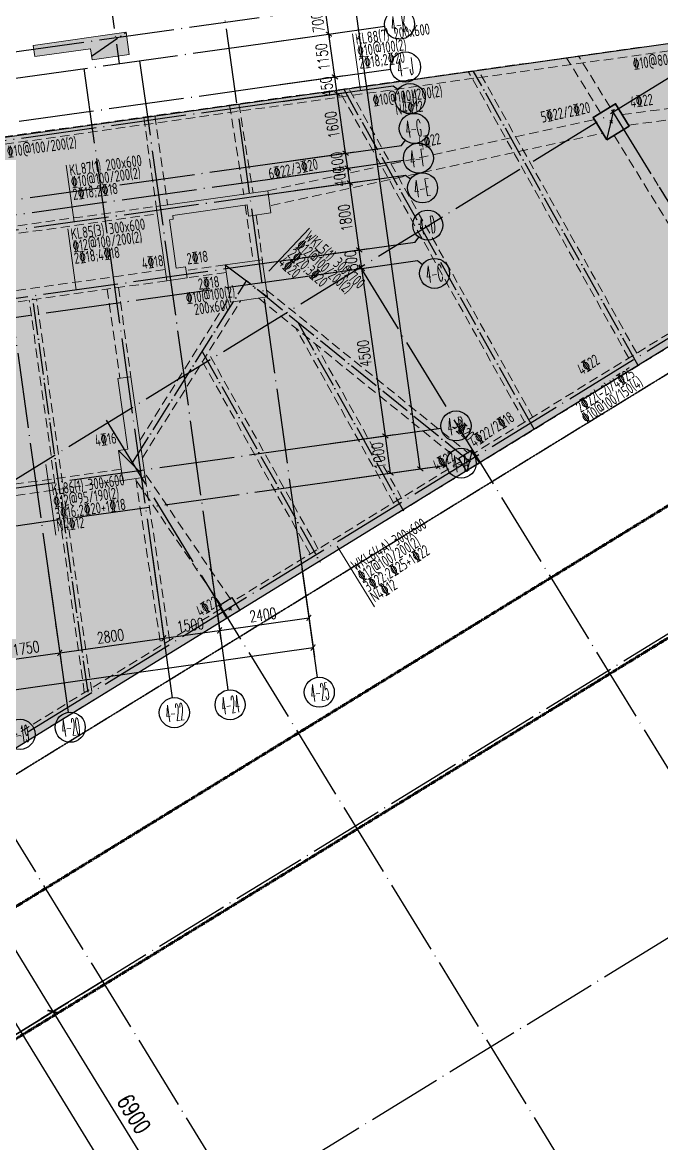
# Model space of a CAD drawing. Header units: millimetres. Extents: x 1089227 to 13101469, y 618865 to 10240562.
# Drawn here: x 3221466 to 3238491, y 4790405 to 4820253 of the extents above; entities that cross this region are included whole.
import ezdxf
from ezdxf.enums import TextEntityAlignment as Align

# ---------------------------------------------------------------- set-up
doc = ezdxf.new("R2010")
doc.units = ezdxf.units.MM
doc.header["$LTSCALE"] = 1000
doc.header["$PDMODE"] = 3
doc.header["$PDSIZE"] = 200
for name, pattern in [('A09-G-CTRL-用地红线+建筑退线_设计区$0$A02-G-MAIN-用地红线+退线_设计区$0$Redline1', [20, 10, -2, 2, -2, 2, -2]), ('A09-G-CTRL-用地红线+建筑退线_设计区$0$Controlline1', [12.8, 8, -1.6, 1.6, -1.6]), ('DOTE', [2.42, 2, -0.2, 0.02, -0.2]), ('GB_DASHDOT3', [1.0675, 0.84, -0.105, 0.0175, -0.105]), ('HIDDEN', [0.375, 0.25, -0.125])]:
    doc.linetypes.add(name, pattern=pattern)
doc.layers.get('0').update_dxf_attribs({"linetype": 'CONTINUOUS'})
doc.layers.get('Defpoints').update_dxf_attribs({"linetype": 'CONTINUOUS'})
for name, color, linetype, lineweight in [('A09-G-CTRL-用地红线+建筑退线_设计区$0$Z-REDL(用地红线)', 10, 'CONTINUOUS', 60), ('A09-G-CTRL-用地红线+建筑退线_设计区$0$Z-REDL-CTRL(建筑控制线)', 40, 'CONTINUOUS', 35), ('S-BEAM-DASH', 4, 'HIDDEN', 0), ('S-BEAM-SE-DASH', 3, 'HIDDEN', 0), ('S-COLU', 30, 'CONTINUOUS', 0), ('S-SLAB-HATCH', 73, 'CONTINUOUS', 0), ('S-WALL', 31, 'CONTINUOUS', 0), ('梁原位标注', 7, 'CONTINUOUS', 18), ('梁名称编号', 2, 'CONTINUOUS', 18), ('梁标注引线', 2, 'CONTINUOUS', 18), ('梁集中标注', 2, 'CONTINUOUS', 18)]:
    doc.layers.add(name, color=color, linetype=linetype, lineweight=lineweight)
for name, color, linetype in [('AXIS', 3, 'CONTINUOUS'), ('AXIS_TEXT', 7, 'CONTINUOUS'), ('C-H', 8, 'CONTINUOUS'), ('DOTE', 1, 'DOTE'), ('S-COLU-BEAM', 240, 'CONTINUOUS'), ('S-GRID-DE', 11, 'GB_DASHDOT3'), ('单形心', 4, 'CONTINUOUS'), ('辅助', 7, 'CONTINUOUS'), ('降板范围', 7, 'CONTINUOUS')]:
    doc.layers.add(name, color=color, linetype=linetype)
doc.styles.add('_TCH_AXIS', font='COMPLEX', dxfattribs={"bigfont": 'AllInOneBig.shx'})
doc.styles.add('_TCH_DIM_T3', font='SIMPLEX', dxfattribs={"width": 0.705882, "bigfont": 'AllInOneBig.shx'})
doc.styles.add('COMPLEX', font='COMPLEX', dxfattribs={"bigfont": 'AllInOneBig.shx'})
doc.styles.add('Style 1', font='yjkeng.shx', dxfattribs={"width": 0.7, "height": 300, "bigfont": 'yjkchn.shx'})
doc.dimstyles.new('_TCH_ARCH&&150', dxfattribs={"dimtxt": 446.25, "dimasz": 150, "dimexe": 375, "dimexo": 450, "dimgap": 189.375, "dimtad": 1, "dimdec": 0, "dimzin": 0, "dimdsep": 46, "dimtxsty": '_TCH_DIM_T3', "dimblk": 'ARCHTICK', "dimcen": 0.09, "dimclrt": 7, "dimazin": 2, "dimtfac": 1, "dimtdec": 0, "dimtix": 1, "dimtmove": 2, "dimatfit": 3, "dimfxl": 0, "dimtolj": 1, "dimtzin": 0, "dimarcsym": 0})
doc.dimstyles.new('_TCH_ARCH-100', dxfattribs={"dimscale": 100, "dimtxt": 2.975, "dimasz": 1, "dimexe": 2.5, "dimexo": 3, "dimgap": 1, "dimtad": 1, "dimdec": 0, "dimzin": 0, "dimdsep": 46, "dimtxsty": '_TCH_DIM_T3', "dimblk": 'ARCHTICK', "dimcen": 0.09, "dimclrt": 7, "dimazin": 2, "dimtfac": 1, "dimtdec": 0, "dimtix": 1, "dimtmove": 2, "dimatfit": 3, "dimfxl": 0, "dimtolj": 1, "dimtzin": 0, "dimarcsym": 0})

# ---------------------------------------------------------------- blocks, each defined once
blk = doc.blocks.new('0323最综用地红线')
at = {"layer": 'A09-G-CTRL-用地红线+建筑退线_设计区$0$Z-REDL(用地红线)', "color": 1, "linetype": 'A09-G-CTRL-用地红线+建筑退线_设计区$0$A02-G-MAIN-用地红线+退线_设计区$0$Redline1', "ltscale": 0.0005}
for points in [[(8229113, 3545554), (8225142, 3543308), (8218714, 3539520), (8216843, 3538379), (8196798, 3526063), (8183461, 3517876), (8169550, 3509328), (8160131, 3503545)], [(8227645, 3548171), (8223641, 3545906), (8217172, 3542094), (8215277, 3540938), (8195227, 3528619), (8181891, 3520433), (8167979, 3511884), (8158561, 3506101), (8151618, 3501837)]]:
    blk.add_lwpolyline(points, dxfattribs=at)
at = {"layer": 'A09-G-CTRL-用地红线+建筑退线_设计区$0$Z-REDL-CTRL(建筑控制线)', "linetype": 'A09-G-CTRL-用地红线+建筑退线_设计区$0$Controlline1', "ltscale": 0.0005, "flags": 128}
blk.add_lwpolyline([(8299567, 3686108), (8326626, 3675265), (8336400, 3687495), (8338983, 3690878), (8341712, 3688883), (8341724, 3688834), (8348492, 3681996), (8336495, 3657264), (8335815, 3655857), (8334921, 3653765), (8334408, 3652495), (8333554, 3650188), (8332762, 3647815), (8332296, 3646270), (8331866, 3644682), (8331460, 3643007), (8331063, 3641145), (8330737, 3639422), (8330293, 3636480), (8330017, 3634043), (8329761, 3630317), (8329732, 3627942), (8329763, 3625708), (8329928, 3622644), (8330113, 3620704), (8330325, 3618642), (8330653, 3615645), (8331572, 3606971), (8333151, 3600656), (8334420, 3595620), (8335099, 3592902), (8332162, 3588340), (8329462, 3587873), (8325135, 3587049), (8322510, 3586515), (8319525, 3585891), (8317926, 3585544), (8316578, 3585249), (8315535, 3585011), (8313300, 3584499), (8310791, 3583894), (8309251, 3583537), (8305740, 3582637), (8303918, 3582156), (8302104, 3581668), (8299703, 3581012), (8297227, 3580315), (8295056, 3579682), (8292998, 3579074), (8290643, 3578358), (8288572, 3577710), (8287591, 3577398), (8286161, 3576940), (8284503, 3576401), (8282624, 3575767), (8281086, 3575247), (8278146, 3574222), (8273894, 3572680), (8272471, 3572149), (8271089, 3571640), (8267888, 3570407), (8264331, 3569000), (8260702, 3567515), (8258549, 3566609), (8254947, 3565066), (8252185, 3563832), (8250834, 3563232), (8249176, 3562470), (8247994, 3561930), (8245505, 3560754), (8242980, 3559544), (8239801, 3558013), (8237959, 3557076), (8235838, 3555996), (8233384, 3554698), (8228450, 3552051), (8226178, 3550787), (8222141, 3548504), (8215629, 3544667), (8213710, 3543497), (8193657, 3531175), (8180322, 3522990), (8166408, 3514440), (8156991, 3508658), (8151138, 3505062), (8142685, 3507267), (8121171, 3545747), (8120724, 3546549), (8120233, 3547383), (8119272, 3548967), (8118108, 3550752), (8117067, 3552244), (8115806, 3553970), (8115672, 3554140), (8146431, 3575790), (8162146, 3587599), (8162295, 3588125), (8199863, 3615253), (8204215, 3618404), (8231584, 3638167), (8260590, 3655826), (8295376, 3680010)], close=True, dxfattribs=at)
blk = doc.blocks.new('_AXISO')
blk.add_circle((0, 0), 0.5)
at = {"layer": 'AXIS_TEXT', "style": 'COMPLEX', "width": 1.041667}
blk.add_attdef('A', text='', height=0.56, dxfattribs=at).set_placement((-0.25, -0.28), (0.25, -0.28), align=Align.FIT)
blk = doc.blocks.new('_ArchTick')
at = {"color": 0, "linetype": 'ByBlock', "const_width": 0.3}
blk.add_lwpolyline([(-0.71, -0.71), (0.71, 0.71)], dxfattribs=at)
blk = doc.blocks.new('*D28')
at = {"layer": 'AXIS', "color": 0, "lineweight": -2, "transparency": 16777216}
for p, q in [((0, -2314), (0, -5564)), ((31150, -2314), (31150, -5564)), ((0, -5314), (31150, -5314))]:
    blk.add_line(p, q, dxfattribs=at)
at = {"layer": 'Defpoints', "color": 0, "transparency": 16777216}
for p in [(0, -2014), (31150, -2014), (31150, -5314)]:
    blk.add_point(p, dxfattribs=at)
at = {"layer": 'AXIS', "color": 0, "linetype": 'ByBlock', "lineweight": -2, "transparency": 16777216, "xscale": 100, "yscale": 100, "zscale": 100, "rotation": 180}
blk.add_blockref('_ArchTick', (0, -5314), dxfattribs=at)
at = {"layer": 'AXIS', "color": 0, "linetype": 'ByBlock', "lineweight": -2, "transparency": 16777216, "xscale": 100, "yscale": 100, "zscale": 100}
blk.add_blockref('_ArchTick', (31150, -5314), dxfattribs=at)
at = {"layer": 'AXIS', "color": 7, "transparency": 16777216, "insert": (15575, -5065), "char_height": 297.5, "attachment_point": 5, "style": '_TCH_DIM_T3'}
blk.add_mtext('\\A1;31150', dxfattribs=at)
blk = doc.blocks.new('*D41')
at = {"layer": 'AXIS', "color": 0, "lineweight": -2, "transparency": 16777216}
for p, q in [((22700, -2314), (22700, -4764)), ((24450, -2314), (24450, -4764)), ((22700, -4514), (24450, -4514))]:
    blk.add_line(p, q, dxfattribs=at)
at = {"layer": 'Defpoints', "color": 0, "transparency": 16777216}
for p in [(22700, -2014), (24450, -2014), (24450, -4514)]:
    blk.add_point(p, dxfattribs=at)
at = {"layer": 'AXIS', "color": 0, "linetype": 'ByBlock', "lineweight": -2, "transparency": 16777216, "xscale": 100, "yscale": 100, "zscale": 100, "rotation": 180}
blk.add_blockref('_ArchTick', (22700, -4514), dxfattribs=at)
at = {"layer": 'AXIS', "color": 0, "linetype": 'ByBlock', "lineweight": -2, "transparency": 16777216, "xscale": 100, "yscale": 100, "zscale": 100}
blk.add_blockref('_ArchTick', (24450, -4514), dxfattribs=at)
at = {"layer": 'AXIS', "color": 7, "transparency": 16777216, "insert": (23575, -4265), "char_height": 297.5, "attachment_point": 5, "style": '_TCH_DIM_T3'}
blk.add_mtext('\\A1;1750', dxfattribs=at)
blk = doc.blocks.new('*D42')
at = {"layer": 'AXIS', "color": 0, "lineweight": -2, "transparency": 16777216}
for p, q in [((24450, -2314), (24450, -4764)), ((27250, -2314), (27250, -4764)), ((24450, -4514), (27250, -4514))]:
    blk.add_line(p, q, dxfattribs=at)
at = {"layer": 'Defpoints', "color": 0, "transparency": 16777216}
for p in [(24450, -2014), (27250, -2014), (27250, -4514)]:
    blk.add_point(p, dxfattribs=at)
at = {"layer": 'AXIS', "color": 0, "linetype": 'ByBlock', "lineweight": -2, "transparency": 16777216, "xscale": 100, "yscale": 100, "zscale": 100, "rotation": 180}
blk.add_blockref('_ArchTick', (24450, -4514), dxfattribs=at)
at = {"layer": 'AXIS', "color": 0, "linetype": 'ByBlock', "lineweight": -2, "transparency": 16777216, "xscale": 100, "yscale": 100, "zscale": 100}
blk.add_blockref('_ArchTick', (27250, -4514), dxfattribs=at)
at = {"layer": 'AXIS', "color": 7, "transparency": 16777216, "insert": (25850, -4265), "char_height": 297.5, "attachment_point": 5, "style": '_TCH_DIM_T3'}
blk.add_mtext('\\A1;2800', dxfattribs=at)
blk = doc.blocks.new('*D43')
at = {"layer": 'AXIS', "color": 0, "lineweight": -2, "transparency": 16777216}
for p, q in [((27250, -2314), (27250, -4764)), ((28750, -2314), (28750, -4764)), ((27250, -4514), (28750, -4514))]:
    blk.add_line(p, q, dxfattribs=at)
at = {"layer": 'Defpoints', "color": 0, "transparency": 16777216}
for p in [(27250, -2014), (28750, -2014), (28750, -4514)]:
    blk.add_point(p, dxfattribs=at)
at = {"layer": 'AXIS', "color": 0, "linetype": 'ByBlock', "lineweight": -2, "transparency": 16777216, "xscale": 100, "yscale": 100, "zscale": 100, "rotation": 180}
blk.add_blockref('_ArchTick', (27250, -4514), dxfattribs=at)
at = {"layer": 'AXIS', "color": 0, "linetype": 'ByBlock', "lineweight": -2, "transparency": 16777216, "xscale": 100, "yscale": 100, "zscale": 100}
blk.add_blockref('_ArchTick', (28750, -4514), dxfattribs=at)
at = {"layer": 'AXIS', "color": 7, "transparency": 16777216, "insert": (28000, -4265), "char_height": 297.5, "attachment_point": 5, "style": '_TCH_DIM_T3'}
blk.add_mtext('\\A1;1500', dxfattribs=at)
blk = doc.blocks.new('*D44')
at = {"layer": 'AXIS', "color": 0, "lineweight": -2, "transparency": 16777216}
for p, q in [((28750, -2314), (28750, -4764)), ((31150, -2314), (31150, -4764)), ((28750, -4514), (31150, -4514))]:
    blk.add_line(p, q, dxfattribs=at)
at = {"layer": 'Defpoints', "color": 0, "transparency": 16777216}
for p in [(28750, -2014), (31150, -2014), (31150, -4514)]:
    blk.add_point(p, dxfattribs=at)
at = {"layer": 'AXIS', "color": 0, "linetype": 'ByBlock', "lineweight": -2, "transparency": 16777216, "xscale": 100, "yscale": 100, "zscale": 100, "rotation": 180}
blk.add_blockref('_ArchTick', (28750, -4514), dxfattribs=at)
at = {"layer": 'AXIS', "color": 0, "linetype": 'ByBlock', "lineweight": -2, "transparency": 16777216, "xscale": 100, "yscale": 100, "zscale": 100}
blk.add_blockref('_ArchTick', (31150, -4514), dxfattribs=at)
at = {"layer": 'AXIS', "color": 7, "transparency": 16777216, "insert": (29950, -4265), "char_height": 297.5, "attachment_point": 5, "style": '_TCH_DIM_T3'}
blk.add_mtext('\\A1;2400', dxfattribs=at)
blk = doc.blocks.new('*D69')
at = {"layer": 'AXIS', "color": 0, "lineweight": -2, "transparency": 16777216}
for p, q in [((32366, 35500), (34892, 35500)), ((34642, -1000), (34642, 35500)), ((32366, -1000), (34892, -1000))]:
    blk.add_line(p, q, dxfattribs=at)
at = {"layer": 'Defpoints', "color": 0, "transparency": 16777216}
for p in [(32066, 35500), (34642, 35500), (32066, -1000)]:
    blk.add_point(p, dxfattribs=at)
at = {"layer": 'AXIS', "color": 0, "linetype": 'ByBlock', "lineweight": -2, "transparency": 16777216, "xscale": 100, "yscale": 100, "zscale": 100}
for p, rotation in [((34642, 35500), 90), ((34642, -1000), 270)]:
    blk.add_blockref('_ArchTick', p, dxfattribs=dict(at, rotation=rotation))
at = {"layer": 'AXIS', "color": 7, "transparency": 16777216, "insert": (34393, 17250), "char_height": 297.5, "attachment_point": 5, "rotation": 90, "style": '_TCH_DIM_T3'}
blk.add_mtext('\\A1;36500', dxfattribs=at)
blk = doc.blocks.new('*D70')
at = {"layer": 'AXIS', "color": 0, "lineweight": -2, "transparency": 16777216}
for p, q in [((32366, 0), (34092, 0)), ((33842, -1000), (33842, 0)), ((32366, -1000), (34092, -1000))]:
    blk.add_line(p, q, dxfattribs=at)
at = {"layer": 'Defpoints', "color": 0, "transparency": 16777216}
for p in [(32066, 0), (33842, 0), (32066, -1000)]:
    blk.add_point(p, dxfattribs=at)
at = {"layer": 'AXIS', "color": 0, "linetype": 'ByBlock', "lineweight": -2, "transparency": 16777216, "xscale": 100, "yscale": 100, "zscale": 100}
for p, rotation in [((33842, 0), 90), ((33842, -1000), 270)]:
    blk.add_blockref('_ArchTick', p, dxfattribs=dict(at, rotation=rotation))
at = {"layer": 'AXIS', "color": 7, "transparency": 16777216, "insert": (33593, -500), "char_height": 297.5, "attachment_point": 5, "rotation": 90, "style": '_TCH_DIM_T3'}
blk.add_mtext('\\A1;1000', dxfattribs=at)
blk = doc.blocks.new('*D71')
at = {"layer": 'AXIS', "color": 0, "lineweight": -2, "transparency": 16777216}
for p, q in [((32366, 4500), (34092, 4500)), ((33842, 0), (33842, 4500)), ((32366, 0), (34092, 0))]:
    blk.add_line(p, q, dxfattribs=at)
at = {"layer": 'Defpoints', "color": 0, "transparency": 16777216}
for p in [(32066, 4500), (33842, 4500), (32066, 0)]:
    blk.add_point(p, dxfattribs=at)
at = {"layer": 'AXIS', "color": 0, "linetype": 'ByBlock', "lineweight": -2, "transparency": 16777216, "xscale": 100, "yscale": 100, "zscale": 100}
for p, rotation in [((33842, 4500), 90), ((33842, 0), 270)]:
    blk.add_blockref('_ArchTick', p, dxfattribs=dict(at, rotation=rotation))
at = {"layer": 'AXIS', "color": 7, "transparency": 16777216, "insert": (33593, 2250), "char_height": 297.5, "attachment_point": 5, "rotation": 90, "style": '_TCH_DIM_T3'}
blk.add_mtext('\\A1;4500', dxfattribs=at)
blk = doc.blocks.new('*D72')
at = {"layer": 'AXIS', "color": 0, "lineweight": -2, "transparency": 16777216}
for p, q in [((33842, 5000), (33842, 5100)), ((32366, 5000), (34092, 5000)), ((33842, 4500), (33842, 5000)), ((32366, 4500), (34092, 4500)), ((33842, 4500), (33842, 4400))]:
    blk.add_line(p, q, dxfattribs=at)
at = {"layer": 'Defpoints', "color": 0, "transparency": 16777216}
for p in [(32066, 5000), (33842, 5000), (32066, 4500)]:
    blk.add_point(p, dxfattribs=at)
at = {"layer": 'AXIS', "color": 0, "linetype": 'ByBlock', "lineweight": -2, "transparency": 16777216, "xscale": 100, "yscale": 100, "zscale": 100}
for p, rotation in [((33842, 5000), 270), ((33842, 4500), 90)]:
    blk.add_blockref('_ArchTick', p, dxfattribs=dict(at, rotation=rotation))
at = {"layer": 'AXIS', "color": 7, "transparency": 16777216, "insert": (33593, 4750), "char_height": 297.5, "attachment_point": 5, "rotation": 90, "style": '_TCH_DIM_T3'}
blk.add_mtext('\\A1;500', dxfattribs=at)
blk = doc.blocks.new('*D73')
at = {"layer": 'AXIS', "color": 0, "lineweight": -2, "transparency": 16777216}
for p, q in [((32366, 6800), (34092, 6800)), ((33842, 5000), (33842, 6800)), ((32366, 5000), (34092, 5000))]:
    blk.add_line(p, q, dxfattribs=at)
at = {"layer": 'Defpoints', "color": 0, "transparency": 16777216}
for p in [(32066, 6800), (33842, 6800), (32066, 5000)]:
    blk.add_point(p, dxfattribs=at)
at = {"layer": 'AXIS', "color": 0, "linetype": 'ByBlock', "lineweight": -2, "transparency": 16777216, "xscale": 100, "yscale": 100, "zscale": 100}
for p, rotation in [((33842, 6800), 90), ((33842, 5000), 270)]:
    blk.add_blockref('_ArchTick', p, dxfattribs=dict(at, rotation=rotation))
at = {"layer": 'AXIS', "color": 7, "transparency": 16777216, "insert": (33593, 5900), "char_height": 297.5, "attachment_point": 5, "rotation": 90, "style": '_TCH_DIM_T3'}
blk.add_mtext('\\A1;1800', dxfattribs=at)
blk = doc.blocks.new('*D74')
at = {"layer": 'AXIS', "color": 0, "lineweight": -2, "transparency": 16777216}
for p, q in [((32366, 7200), (34092, 7200)), ((33842, 7200), (33842, 7300)), ((33842, 6800), (33842, 7200)), ((32366, 6800), (34092, 6800)), ((33842, 6800), (33842, 6700))]:
    blk.add_line(p, q, dxfattribs=at)
at = {"layer": 'Defpoints', "color": 0, "transparency": 16777216}
for p in [(32066, 7200), (33842, 7200), (32066, 6800)]:
    blk.add_point(p, dxfattribs=at)
at = {"layer": 'AXIS', "color": 0, "linetype": 'ByBlock', "lineweight": -2, "transparency": 16777216, "xscale": 100, "yscale": 100, "zscale": 100}
for p, rotation in [((33842, 7200), 270), ((33842, 6800), 90)]:
    blk.add_blockref('_ArchTick', p, dxfattribs=dict(at, rotation=rotation))
at = {"layer": 'AXIS', "color": 7, "transparency": 16777216, "insert": (33593, 7000), "char_height": 297.5, "attachment_point": 5, "rotation": 90, "style": '_TCH_DIM_T3'}
blk.add_mtext('\\A1;400', dxfattribs=at)
blk = doc.blocks.new('*D75')
at = {"layer": 'AXIS', "color": 0, "lineweight": -2, "transparency": 16777216}
for p, q in [((32366, 7600), (34092, 7600)), ((33842, 7600), (33842, 7700)), ((33842, 7200), (33842, 7600)), ((32366, 7200), (34092, 7200)), ((33842, 7200), (33842, 7100))]:
    blk.add_line(p, q, dxfattribs=at)
at = {"layer": 'Defpoints', "color": 0, "transparency": 16777216}
for p in [(32066, 7600), (33842, 7600), (32066, 7200)]:
    blk.add_point(p, dxfattribs=at)
at = {"layer": 'AXIS', "color": 0, "linetype": 'ByBlock', "lineweight": -2, "transparency": 16777216, "xscale": 100, "yscale": 100, "zscale": 100}
for p, rotation in [((33842, 7600), 270), ((33842, 7200), 90)]:
    blk.add_blockref('_ArchTick', p, dxfattribs=dict(at, rotation=rotation))
at = {"layer": 'AXIS', "color": 7, "transparency": 16777216, "insert": (33593, 7400), "char_height": 297.5, "attachment_point": 5, "rotation": 90, "style": '_TCH_DIM_T3'}
blk.add_mtext('\\A1;400', dxfattribs=at)
blk = doc.blocks.new('*D76')
at = {"layer": 'AXIS', "color": 0, "lineweight": -2, "transparency": 16777216}
for p, q in [((32366, 9200), (34092, 9200)), ((33842, 7600), (33842, 9200)), ((32366, 7600), (34092, 7600))]:
    blk.add_line(p, q, dxfattribs=at)
at = {"layer": 'Defpoints', "color": 0, "transparency": 16777216}
for p in [(32066, 9200), (33842, 9200), (32066, 7600)]:
    blk.add_point(p, dxfattribs=at)
at = {"layer": 'AXIS', "color": 0, "linetype": 'ByBlock', "lineweight": -2, "transparency": 16777216, "xscale": 100, "yscale": 100, "zscale": 100}
for p, rotation in [((33842, 9200), 90), ((33842, 7600), 270)]:
    blk.add_blockref('_ArchTick', p, dxfattribs=dict(at, rotation=rotation))
at = {"layer": 'AXIS', "color": 7, "transparency": 16777216, "insert": (33593, 8400), "char_height": 297.5, "attachment_point": 5, "rotation": 90, "style": '_TCH_DIM_T3'}
blk.add_mtext('\\A1;1600', dxfattribs=at)
blk = doc.blocks.new('*D77')
at = {"layer": 'AXIS', "color": 0, "lineweight": -2, "transparency": 16777216}
for p, q in [((32366, 9650), (34092, 9650)), ((33842, 9650), (33842, 9750)), ((33842, 9200), (33842, 9650)), ((32366, 9200), (34092, 9200)), ((33842, 9200), (33842, 9100))]:
    blk.add_line(p, q, dxfattribs=at)
at = {"layer": 'Defpoints', "color": 0, "transparency": 16777216}
for p in [(32066, 9650), (33842, 9650), (32066, 9200)]:
    blk.add_point(p, dxfattribs=at)
at = {"layer": 'AXIS', "color": 0, "linetype": 'ByBlock', "lineweight": -2, "transparency": 16777216, "xscale": 100, "yscale": 100, "zscale": 100}
for p, rotation in [((33842, 9650), 270), ((33842, 9200), 90)]:
    blk.add_blockref('_ArchTick', p, dxfattribs=dict(at, rotation=rotation))
at = {"layer": 'AXIS', "color": 7, "transparency": 16777216, "insert": (33593, 9425), "char_height": 297.5, "attachment_point": 5, "rotation": 90, "style": '_TCH_DIM_T3'}
blk.add_mtext('\\A1;450', dxfattribs=at)
blk = doc.blocks.new('*D78')
at = {"layer": 'AXIS', "color": 0, "lineweight": -2, "transparency": 16777216}
for p, q in [((32366, 10800), (34092, 10800)), ((33842, 9650), (33842, 10800)), ((32366, 9650), (34092, 9650))]:
    blk.add_line(p, q, dxfattribs=at)
at = {"layer": 'Defpoints', "color": 0, "transparency": 16777216}
for p in [(32066, 10800), (33842, 10800), (32066, 9650)]:
    blk.add_point(p, dxfattribs=at)
at = {"layer": 'AXIS', "color": 0, "linetype": 'ByBlock', "lineweight": -2, "transparency": 16777216, "xscale": 100, "yscale": 100, "zscale": 100}
for p, rotation in [((33842, 10800), 90), ((33842, 9650), 270)]:
    blk.add_blockref('_ArchTick', p, dxfattribs=dict(at, rotation=rotation))
at = {"layer": 'AXIS', "color": 7, "transparency": 16777216, "insert": (33593, 10225), "char_height": 297.5, "attachment_point": 5, "rotation": 90, "style": '_TCH_DIM_T3'}
blk.add_mtext('\\A1;1150', dxfattribs=at)
blk = doc.blocks.new('*D79')
at = {"layer": 'AXIS', "color": 0, "lineweight": -2, "transparency": 16777216}
for p, q in [((32366, 11500), (34092, 11500)), ((33842, 11500), (33842, 11600)), ((33842, 10800), (33842, 11500)), ((32366, 10800), (34092, 10800)), ((33842, 10800), (33842, 10700))]:
    blk.add_line(p, q, dxfattribs=at)
at = {"layer": 'Defpoints', "color": 0, "transparency": 16777216}
for p in [(32066, 11500), (33842, 11500), (32066, 10800)]:
    blk.add_point(p, dxfattribs=at)
at = {"layer": 'AXIS', "color": 0, "linetype": 'ByBlock', "lineweight": -2, "transparency": 16777216, "xscale": 100, "yscale": 100, "zscale": 100}
for p, rotation in [((33842, 11500), 270), ((33842, 10800), 90)]:
    blk.add_blockref('_ArchTick', p, dxfattribs=dict(at, rotation=rotation))
at = {"layer": 'AXIS', "color": 7, "transparency": 16777216, "insert": (33593, 11150), "char_height": 297.5, "attachment_point": 5, "rotation": 90, "style": '_TCH_DIM_T3'}
blk.add_mtext('\\A1;700', dxfattribs=at)
blk = doc.blocks.new('*D450')
at = {"layer": 'AXIS', "color": 0, "lineweight": -2, "transparency": 16777216}
for p, q in [((-173409, -19984), (-175525, -21284)), ((-175206, -21087), (-165000, -37704)), ((-163203, -36600), (-165320, -37900))]:
    blk.add_line(p, q, dxfattribs=at)
at = {"layer": 'Defpoints', "color": 0, "transparency": 16777216}
for p in [(-173025, -19748), (-162820, -36364), (-165000, -37704)]:
    blk.add_point(p, dxfattribs=at)
at = {"layer": 'AXIS', "color": 0, "lineweight": -2, "transparency": 16777216, "xscale": 150, "yscale": 150, "zscale": 150}
for p, rotation in [((-175206, -21087), 121.5582110074274), ((-165000, -37704), 301.5582110074274)]:
    blk.add_blockref('_ArchTick', p, dxfattribs=dict(at, rotation=rotation))
at = {"layer": 'AXIS', "color": 7, "transparency": 16777216, "insert": (-169751, -29180), "char_height": 446.2, "attachment_point": 5, "rotation": 301.5582, "style": '_TCH_DIM_T3'}
blk.add_mtext('\\A1;19500', dxfattribs=at)
blk = doc.blocks.new('*D451')
at = {"layer": 'AXIS', "color": 0, "lineweight": -2, "transparency": 16777216}
for p, q in [((-166814, -30720), (-168068, -31490)), ((-167748, -31294), (-164137, -37173)), ((-163203, -36600), (-164457, -37370))]:
    blk.add_line(p, q, dxfattribs=at)
at = {"layer": 'Defpoints', "color": 0, "transparency": 16777216}
for p in [(-166431, -30485), (-162820, -36364), (-164137, -37173)]:
    blk.add_point(p, dxfattribs=at)
at = {"layer": 'AXIS', "color": 0, "lineweight": -2, "transparency": 16777216, "xscale": 150, "yscale": 150, "zscale": 150}
for p, rotation in [((-167748, -31294), 121.5582110074271), ((-164137, -37173), 301.5582110074271)]:
    blk.add_blockref('_ArchTick', p, dxfattribs=dict(at, rotation=rotation))
at = {"layer": 'AXIS', "color": 7, "transparency": 16777216, "insert": (-165591, -34018), "char_height": 446.2, "attachment_point": 5, "rotation": 301.5582, "style": '_TCH_DIM_T3'}
blk.add_mtext('\\A1;6900', dxfattribs=at)
blk = doc.blocks.new('*D452')
at = {"layer": 'AXIS', "color": 0, "lineweight": -2, "transparency": 16777216}
for p, q in [((-170321, -25011), (-171574, -25781)), ((-171255, -25585), (-167748, -31294)), ((-166814, -30720), (-168068, -31490))]:
    blk.add_line(p, q, dxfattribs=at)
at = {"layer": 'Defpoints', "color": 0, "transparency": 16777216}
for p in [(-169937, -24776), (-166431, -30485), (-167748, -31294)]:
    blk.add_point(p, dxfattribs=at)
at = {"layer": 'AXIS', "color": 0, "lineweight": -2, "transparency": 16777216, "xscale": 150, "yscale": 150, "zscale": 150}
for p, rotation in [((-171255, -25585), 121.5582110074262), ((-167748, -31294), 301.5582110074262)]:
    blk.add_blockref('_ArchTick', p, dxfattribs=dict(at, rotation=rotation))
at = {"layer": 'AXIS', "color": 7, "transparency": 16777216, "insert": (-169150, -28223), "char_height": 446.2, "attachment_point": 5, "rotation": 301.5582, "style": '_TCH_DIM_T3'}
blk.add_mtext('\\A1;6700', dxfattribs=at)
blk = doc.blocks.new('QZ-TL-0808')
at = {"layer": 'C-H'}
for points in [[(-128342, -101334), (-125866, -100986), (-125783, -101580), (-126773, -101719), (-126815, -101422), (-128300, -101631)], [(-124283, -107226), (-124241, -107523), (-124786, -107600), (-125064, -105619), (-122093, -105202), (-122010, -105796), (-122604, -105880), (-122646, -105582), (-124626, -105861), (-124612, -105960), (-124711, -105974), (-124530, -107261)], [(-123229, -107179), (-122239, -107040), (-122100, -108030), (-123090, -108169)], [(-125957, -112915), (-126069, -112123), (-125821, -112088), (-126086, -110206), (-125739, -110158), (-125363, -112831)]]:
    blk.add_hatch(color=256, dxfattribs=at).paths.add_polyline_path(points)
at = {"layer": 'S-WALL'}
for points in [[(-128342, -101334), (-125866, -100986), (-125783, -101580), (-126773, -101719), (-126815, -101422), (-128300, -101631), (-128342, -101334)], [(-124283, -107226), (-124241, -107523), (-124786, -107600), (-125064, -105619), (-122093, -105202), (-122010, -105796), (-122604, -105880), (-122646, -105582), (-124626, -105861), (-124612, -105960), (-124711, -105974), (-124530, -107261), (-124283, -107226)], [(-125957, -112915), (-126069, -112123), (-125821, -112088), (-126086, -110206), (-125739, -110158), (-125363, -112831), (-125957, -112915), (-126069, -112123)]]:
    blk.add_lwpolyline(points, dxfattribs=at)
blk.add_lwpolyline([(-123229, -107179), (-122239, -107040), (-122100, -108030), (-123090, -108169)], close=True, dxfattribs=at)
blk = doc.blocks.new('BANWANG_XINGXIN')
at = {"color": 0}
for points in [[(0.71, 0.71), (-0.71, -0.71)], [(-0.71, 0.71), (0.71, -0.71)]]:
    blk.add_lwpolyline(points, dxfattribs=at)
blk = doc.blocks.new('1F柱网-0808')
at = {"layer": 'S-COLU', "lineweight": 35}
blk.add_lwpolyline([(31819, 44609), (32415, 44975), (32049, 45571), (31452, 45205)], close=True, dxfattribs=at)
at = {"layer": 'S-COLU-BEAM'}
for points in [[(27873, 36134), (28214, 36344), (28423, 36003), (28083, 35793)], [(21489, 32213), (21830, 32423), (22040, 32082), (21699, 31873)]]:
    blk.add_lwpolyline(points, close=True, dxfattribs=at)
blk.add_blockref('QZ-TL-0808', (144880, 148457))
at = {"layer": '单形心', "xscale": 50, "yscale": 50, "zscale": 50}
for p in [(31934, 45090), (28148, 36069), (21782, 32119)]:
    blk.add_blockref('BANWANG_XINGXIN', p, dxfattribs=at)
blk = doc.blocks.new('2FJGBZ')
at = {"layer": 'S-SLAB-HATCH'}
h = blk.add_hatch(dxfattribs=at)
h.set_pattern_fill('GRASS', color=256, scale=150, angle=8)
h.set_pattern_definition([(98.0000004, (-5457252.86, 1932872.46), (-338.085388, 254.76561), [79.374198, -519.303045]), (53, (-5457252.86, 1932872.46), (-338.08562, 254.765784), [79.374198, -343.954845]), (143, (-5457252.86, 1932872.46), (-254.765784, -338.08562), [79.374198, -343.954845])])
h.paths.add_polyline_path([(15281, 27932), (15106, 27833), (14089, 29483), (14429, 29693), (14220, 30033), (14048, 29928), (12238, 32885), (11986, 34618), (14806, 35014), (14841, 34766), (15435, 34850), (15296, 35840), (15049, 35805), (14784, 37687), (14735, 37680), (14568, 38869), (14054, 42532), (15292, 42707), (15389, 42014), (15786, 42070), (15647, 43059), (14013, 42830), (13886, 43721), (13985, 43736), (13891, 44416), (37277, 47715), (40077, 43161), (34920, 39994), (28083, 35793), (15579, 28114)])
at = {"layer": 'S-BEAM-DASH'}
for p, q in [((13888, 44428), (37248, 47710)), ((13916, 44230), (37082, 47484)), ((31646, 45324), (30742, 46796)), ((31902, 45481), (31066, 46842)), ((32228, 45280), (37953, 46029)), ((32400, 45000), (38022, 45735)), ((21770, 45535), (22147, 43146)), ((22018, 45570), (22394, 43185)), ((19483, 45214), (19816, 42837)), ((19780, 45255), (20114, 42879)), ((22787, 43254), (31487, 45149)), ((22873, 42863), (31708, 44788)), ((34757, 40833), (32268, 44885)), ((34501, 40676), (32012, 44728)), ((15757, 42267), (19817, 42837)), ((22186, 42866), (22395, 41382)), ((15785, 42069), (19845, 42639)), ((22475, 42605), (22642, 41417)), ((21652, 41278), (20563, 41125)), ((20054, 41154), (14359, 40354)), ((21680, 41080), (20591, 40927)), ((20095, 40857), (9054, 39305)), ((18511, 40634), (18845, 38258)), ((18808, 40676), (19142, 38299)), ((22755, 40610), (28131, 36265)), ((17900, 29892), (16431, 40342)), ((18098, 29920), (16629, 40370)), ((19380, 36605), (21773, 40426)), ((19446, 36146), (22065, 40327)), ((22544, 40394), (27930, 36042)), ((34763, 40250), (28266, 36259)), ((34920, 39994), (28423, 36003)), ((18882, 35839), (15267, 35331)), ((27926, 36049), (21883, 32338)), ((18924, 35542), (15309, 35034)), ((21550, 32203), (19249, 35589)), ((19271, 35589), (19927, 31209)), ((21798, 32371), (19499, 35755)), ((19518, 35626), (20174, 31246)), ((28083, 35793), (22040, 32083)), ((21542, 32128), (15763, 28580)), ((21699, 31873), (15920, 28324))]:
    blk.add_line(p, q, dxfattribs=at)
at = {"layer": 'S-BEAM-SE-DASH'}
for p, q in [((32403, 38794), (28128, 46429)), ((32615, 38926), (28393, 46466)), ((29850, 37213), (24940, 45981)), ((29637, 37081), (24675, 45944)), ((26143, 34929), (23528, 39600)), ((26361, 35051), (24051, 39177)), ((21261, 38837), (24146, 33686)), ((21043, 38715), (23927, 33564))]:
    blk.add_line(p, q, dxfattribs=at)
at = {"layer": 'S-GRID-DE'}
for p, q in [((32656, 38598), (28260, 46448)), ((29890, 36885), (24808, 45962)), ((31819, 44609), (32049, 45571)), ((23592, 39740), (26399, 34728)), ((21041, 38975), (24183, 33363))]:
    blk.add_line(p, q, dxfattribs=at)
for points in [[(18094, 46837), (19015, 47471)], [(21652, 41278), (22781, 40427)], [(19165, 35980), (22217, 40852)], [(28161, 36048), (22217, 40852)], [(17999, 29906), (16516, 40455)], [(18812, 36334), (19518, 35626)], [(28095, 35773), (28226, 36323)]]:
    blk.add_lwpolyline(points, dxfattribs=at)
at = {"layer": '降板范围'}
for points in [[(13891, 44416), (37277, 47715)], [(34920, 39994), (28083, 35793), (15579, 28114)]]:
    blk.add_lwpolyline(points, dxfattribs=at)
blk.add_blockref('1F柱网-0808', (0, 0))
blk = doc.blocks.new('52+', base_point=(0, -1000))
at = {"layer": 'AXIS'}
for p, q in [((32065.5, 10800), (35342, 10800)), ((32065.5, 9650), (35342, 9650)), ((35342, 9650), (35342, 9650)), ((32065.5, 9200), (35342, 9200)), ((35342, 9200), (35459.2, 9082.8)), ((32065.5, 7600), (35342, 7600)), ((35342, 7600), (35459.2, 7717.2)), ((32065.5, 7200), (35342, 7200)), ((32065.5, 6800), (35342, 6800)), ((35342, 6800), (35459.2, 6682.8)), ((35342, 5000), (35459.2, 5117.2)), ((32065.5, 5000), (35342, 5000)), ((32065.5, 4500), (35342, 4500)), ((35342, 4500), (35459.2, 4382.8)), ((32065.5, 0), (35342, 0)), ((32065.5, -1000), (35342, -1000)), ((24450, -4203.8), (24450, -6114.2)), ((27250, -4203.8), (27250, -6114.2)), ((28750, -4203.8), (28750, -6114.2)), ((31150, -4203.8), (31150, -6114.2))]:
    blk.add_line(p, q, dxfattribs=at)
at = {"layer": 'DOTE', "color": 14}
for p, q in [((28200, 40365.9), (28200, 10800)), ((31150, 40365.9), (31150, -4203.8)), ((-1268, 11500), (32065.5, 11500)), ((-1268, 10800), (32065.5, 10800)), ((24450, 10800), (24450, -4203.8)), ((27250, 10800), (27250, -4203.8)), ((28750, 10800), (28750, -4203.8)), ((-1268, 9650), (32065.5, 9650)), ((-1268, 9200), (32065.5, 9200)), ((-1268, 7600), (32065.5, 7600)), ((-1268, 7200), (32065.5, 7200)), ((-1268, 6800), (32065.5, 6800)), ((-1268, 5000), (32065.5, 5000)), ((-1268, 4500), (32065.5, 4500)), ((-1268, 0), (32065.5, 0)), ((-1268, -1000), (32065.5, -1000))]:
    blk.add_line(p, q, dxfattribs=at)
at = {"layer": 'AXIS'}
ref = blk.add_blockref('_AXISO', (35742, 10800), dxfattribs=dict(at, xscale=800, yscale=800, zscale=800))
ref.add_attrib('A', '4-K', (35515.8, 10573.7), dxfattribs={"color": 7, "height": 452.55, "style": '_TCH_AXIS', "width": 0.318182})
ref = blk.add_blockref('_AXISO', (35742, 9650), dxfattribs=dict(at, xscale=800, yscale=800, zscale=800))
ref.add_attrib('A', '4-J', (35515.8, 9423.7), dxfattribs={"color": 7, "height": 452.55, "style": '_TCH_AXIS', "width": 0.362069})
ref = blk.add_blockref('_AXISO', (35742, 8800), dxfattribs=dict(at, xscale=800, yscale=800, zscale=800))
ref.add_attrib('A', '4-H', (35515.8, 8573.7), dxfattribs={"color": 7, "height": 452.55, "style": '_TCH_AXIS', "width": 0.313433})
ref = blk.add_blockref('_AXISO', (35742, 8000), dxfattribs=dict(at, xscale=800, yscale=800, zscale=800))
ref.add_attrib('A', '4-G', (35515.8, 7773.7), dxfattribs={"color": 7, "height": 452.55, "style": '_TCH_AXIS', "width": 0.323077})
ref = blk.add_blockref('_AXISO', (35742, 7200), dxfattribs=dict(at, xscale=800, yscale=800, zscale=800))
ref.add_attrib('A', '4-F', (35515.8, 6973.7), dxfattribs={"color": 7, "height": 452.55, "style": '_TCH_AXIS', "width": 0.333333})
ref = blk.add_blockref('_AXISO', (35742, 6400), dxfattribs=dict(at, xscale=800, yscale=800, zscale=800))
ref.add_attrib('A', '4-E', (35515.8, 6173.7), dxfattribs={"color": 7, "height": 452.55, "style": '_TCH_AXIS', "width": 0.333333})
ref = blk.add_blockref('_AXISO', (35742, 5400), dxfattribs=dict(at, xscale=800, yscale=800, zscale=800))
ref.add_attrib('A', '4-D', (35515.8, 5173.7), dxfattribs={"color": 7, "height": 452.55, "style": '_TCH_AXIS', "width": 0.328125})
ref = blk.add_blockref('_AXISO', (35742, 4100), dxfattribs=dict(at, xscale=800, yscale=800, zscale=800))
ref.add_attrib('A', '4-C', (35515.8, 3873.7), dxfattribs={"color": 7, "height": 452.55, "style": '_TCH_AXIS', "width": 0.33871})
ref = blk.add_blockref('_AXISO', (35742, 0), dxfattribs=dict(at, xscale=800, yscale=800, zscale=800))
ref.add_attrib('A', '4-B', (35515.8, -226.3), dxfattribs={"color": 7, "height": 452.55, "style": '_TCH_AXIS', "width": 0.328125})
ref = blk.add_blockref('_AXISO', (35742, -1000), dxfattribs=dict(at, xscale=800, yscale=800, zscale=800))
ref.add_attrib('A', '4-A', (35515.8, -1226.3), dxfattribs={"color": 7, "height": 452.55, "style": '_TCH_AXIS', "width": 0.323077})
ref = blk.add_blockref('_AXISO', (23100, -6514.2), dxfattribs=dict(at, xscale=800, yscale=800, zscale=800))
ref.add_attrib('A', '4-19', (22873.7, -6740.4), dxfattribs={"color": 7, "height": 452.55, "style": '_TCH_AXIS', "width": 0.276316})
ref = blk.add_blockref('_AXISO', (24450, -6514.2), dxfattribs=dict(at, xscale=800, yscale=800, zscale=800))
ref.add_attrib('A', '4-20', (24223.7, -6740.4), dxfattribs={"color": 7, "height": 452.55, "style": '_TCH_AXIS', "width": 0.259259})
ref = blk.add_blockref('_AXISO', (27250, -6514.2), dxfattribs=dict(at, xscale=800, yscale=800, zscale=800))
ref.add_attrib('A', '4-22', (27023.7, -6740.4), dxfattribs={"color": 7, "height": 452.55, "style": '_TCH_AXIS', "width": 0.259259})
ref = blk.add_blockref('_AXISO', (28750, -6514.2), dxfattribs=dict(at, xscale=800, yscale=800, zscale=800))
ref.add_attrib('A', '4-24', (28523.7, -6740.4), dxfattribs={"color": 7, "height": 452.55, "style": '_TCH_AXIS', "width": 0.253012})
ref = blk.add_blockref('_AXISO', (31150, -6514.2), dxfattribs=dict(at, xscale=800, yscale=800, zscale=800))
ref.add_attrib('A', '4-25', (30923.7, -6740.4), dxfattribs={"color": 7, "height": 452.55, "style": '_TCH_AXIS', "width": 0.259259})
for p1, p2, distance, picture, middle in [((32065.5, -1000), (32065.5, 35500), -2576.5, '*D69', (34393.3, 17250)), ((32065.5, 10800), (32065.5, 11500), -1776.5, '*D79', (33593.3, 11150)), ((32065.5, 9650), (32065.5, 10800), -1776.5, '*D78', (33593.3, 10225)), ((32065.5, 9200), (32065.5, 9650), -1776.5, '*D77', (33593.3, 9425)), ((32065.5, 7600), (32065.5, 9200), -1776.5, '*D76', (33593.3, 8400)), ((32065.5, 7200), (32065.5, 7600), -1776.5, '*D75', (33593.3, 7400)), ((32065.5, 6800), (32065.5, 7200), -1776.5, '*D74', (33593.3, 7000)), ((32065.5, 5000), (32065.5, 6800), -1776.5, '*D73', (33593.3, 5900)), ((32065.5, 4500), (32065.5, 5000), -1776.5, '*D72', (33593.3, 4750)), ((32065.5, 0), (32065.5, 4500), -1776.5, '*D71', (33593.3, 2250)), ((32065.5, -1000), (32065.5, 0), -1776.5, '*D70', (33593.3, -500)), ((0, -2013.9), (31150, -2013.9), -3300, '*D28', (15575, -5065.1)), ((22700, -2013.9), (24450, -2013.9), -2500, '*D41', (23575, -4265.1)), ((24450, -2013.9), (27250, -2013.9), -2500, '*D42', (25850, -4265.1)), ((27250, -2013.9), (28750, -2013.9), -2500, '*D43', (28000, -4265.1)), ((28750, -2013.9), (31150, -2013.9), -2500, '*D44', (29950, -4265.1))]:
    dim = blk.add_aligned_dim(p1=p1, p2=p2, distance=distance, dimstyle='_TCH_ARCH-100', dxfattribs=at)
    dim.commit()
    dim.dimension.update_dxf_attribs({"geometry": picture, "text_midpoint": middle})
blk = doc.blocks.new('塔楼轴网260428')
at = {"layer": '辅助', "rotation": 8.00000038206086}
blk.add_blockref('52+', (-192268.4, -21666.4), dxfattribs=at)
blk = doc.blocks.new('裙房轴网260428')
at = {"layer": 'AXIS'}
blk.add_line((-166430.8, -30484.7), (-169387.6, -32300.8), dxfattribs=at)
at = {"layer": 'DOTE', "color": 16, "linetype": 'DOTE'}
for p, q in [((-187949.8, -28914.8), (-108051.9, 20158.4)), ((-176669, -28910.2), (-104964, 15130.9)), ((-173162.4, -34619.3), (-101457.5, 9421.8)), ((-169551.2, -40498.9), (-97846.3, 3542.3)), ((-152868.7, -7281.8), (-138389.6, -30855.5)), ((-159600.3, -11416.4), (-145121.3, -34990.1)), ((-166332, -15551), (-151853, -39124.7)), ((-173063.6, -19685.6), (-158584.6, -43259.3))]:
    blk.add_line(p, q, dxfattribs=at)
at = {"layer": 'AXIS'}
for p1, p2, distance, picture, middle in [((-173025.2, -19748.1), (-162819.5, -36364.3), -2559.1, '*D450', (-169751.5, -29179.7)), ((-169937.3, -24775.6), (-166430.8, -30484.7), -1546.1, '*D452', (-169150, -28223.5)), ((-166430.8, -30484.7), (-162819.5, -36364.3), -1546.1, '*D451', (-165591.1, -34017.8))]:
    dim = blk.add_aligned_dim(p1=p1, p2=p2, distance=distance, dimstyle='_TCH_ARCH&&150', dxfattribs=at)
    dim.commit()
    dim.dimension.update_dxf_attribs({"geometry": picture, "text_midpoint": middle})
blk = doc.blocks.new('04地块地下轴网260428')
for name in ['裙房轴网260428', '塔楼轴网260428']:
    blk.add_blockref(name, (0, 0))

msp = doc.modelspace()

# ---------------------------------------------------------------- linework, layer by layer
at = {"layer": '梁标注引线', "color": 6, "lineweight": 18}
for p, q in [((3230470.33, 4818438.722), (3230258.986, 4819947.064)), ((3222847.053, 4814947.66), (3222635.081, 4816455.915)), ((3222900.886, 4813137.537), (3222673.606, 4814754.721)), ((3228033.62, 4813630.056), (3229108.753, 4814778.385)), ((3222089.86, 4808479.33), (3222354.021, 4806599.725)), ((3229849.181, 4806311.305), (3230844.662, 4804695.225))]:
    msp.add_line(p, q, dxfattribs=at)

# ---------------------------------------------------------------- block references
for name, p in [('2FJGBZ', (3205215.02, 4772518.421)), ('0323最综用地红线', (-4945553.146, 1285525.343)), ('04地块地下轴网260428', (3390028.145, 4825211.796))]:
    msp.add_blockref(name, p)

# ---------------------------------------------------------------- texts
at = {"layer": '梁原位标注', "style": 'Style 1', "width": 0.7}
for s, rotation, p in [('%%13210@80/160(2)', 7.9761788, (3238575.225, 4819412.792)), ('%%13210@100/200(2)', 7.9761788, (3231701.177, 4818449.622)), ('N4%%13312', 7.9761788, (3231746.275, 4818127.766)), ('%%13210@100/200(2)', 7.983978, (3221961.334, 4817084.175)), ('2%%13318', 7.9999999, (3226407.481, 4813468.784)), ('%%13210@100(2)', 7.9999999, (3226452.712, 4813146.947)), ('200x600', 7.9999999, (3226497.943, 4812825.11)), ('2%%13322(-2)/4%%13325', 33.8803406, (3236906.231, 4810595.52)), ('%%13210@100/150(4)', 33.8803406, (3237087.406, 4810325.703))]:
    msp.add_text(s, height=300, rotation=rotation, dxfattribs=at).set_placement(p, align=Align.TOP_CENTER)
for s, rotation, p in [('5%%13322/2%%13320', 11.756604, (3236633.685, 4817763.298)), ('4%%13318', 7.9999999, (3225256.793, 4813680.702)), ('3%%13320', -43.1145036, (3233267.321, 4809017.634)), ('4%%13316', 7.9999999, (3224001.559, 4808960.066)), ('4%%13322', 31.6324434, (3233071.365, 4808542.765)), ('4%%13322', 31.6324434, (3226769.918, 4804661.169))]:
    msp.add_text(s, height=300, rotation=rotation, dxfattribs=at).set_placement(p, align=Align.BOTTOM_RIGHT)
for s, rotation, p in [('4%%13322', 7.4538358, (3237688.898, 4817891.197)), ('6%%13322/3%%13320', 11.756604, (3228071.229, 4815981.275)), ('2%%13318', 7.9999999, (3225877.714, 4813717.475)), ('4%%13320', -43.1145036, (3228199.046, 4813762.85)), ('4%%13322/2%%13318', 33.8803406, (3233558.709, 4808853.645))]:
    msp.add_text(s, height=300, rotation=rotation, dxfattribs=at).set_placement(p, align=Align.BOTTOM_LEFT)
for rotation, p in [(11.756604, (3232352.457, 4816872.286)), (33.8803406, (3236672.098, 4810944.205))]:
    msp.add_text('4%%13322', height=300, rotation=rotation, dxfattribs=at).set_placement(p, align=Align.BOTTOM_CENTER)
at = {"layer": '梁名称编号', "color": 6, "style": 'Style 1', "width": 0.7}
for s, rotation, p in [('KL88(7) 200x600', 7.9761788, (3230318.406, 4819955.39)), ('KL87(1) 200x600', 7.9999999, (3222694.497, 4816464.265)), ('KL85(3) 300x600', 7.9999999, (3222733.022, 4814763.071)), ('WKL5(1) 300x700', -43.1145036, (3229152.552, 4814737.377))]:
    msp.add_text(s, height=300, rotation=rotation, dxfattribs=at).set_placement(p, align=Align.TOP_LEFT)
for s, rotation, p in [('KL86(1) 300x600', 7.9999999, (3222277.743, 4807573.587)), ('WKL6(4A) 300x600', 31.6324434, (3230384.391, 4805556.837))]:
    msp.add_text(s, height=300, rotation=rotation, dxfattribs=at).set_placement(p, align=Align.BOTTOM_LEFT)
at = {"layer": '梁集中标注', "color": 6, "style": 'Style 1', "width": 0.7}
for s, rotation, p in [('%%13210@100(2)', 7.9761788, (3230363.503, 4819633.534)), ('2%%13318;2%%13320', 7.9761788, (3230408.601, 4819311.678)), ('%%13210@100/200(2)', 7.9999999, (3222739.729, 4816142.428)), ('2%%13318;2%%13318', 7.9999999, (3222784.96, 4815820.591)), ('%%13212@100/200(2)', 7.9999999, (3222778.253, 4814441.234)), ('2%%13318;4%%13318', 7.9999999, (3222823.484, 4814119.397)), ('2%%13320;3%%13320', -43.1145036, (3228708.304, 4814262.884)), ('%%13212@100/200(2)', -43.1145036, (3228930.428, 4814500.131))]:
    msp.add_text(s, height=300, rotation=rotation, dxfattribs=at).set_placement(p, align=Align.TOP_LEFT)
for s, rotation, p in [('%%13212@95/190(2)', 7.9999999, (3222322.974, 4807251.75)), ('3%%13316;2%%13320+1%%13318', 7.9999999, (3222368.206, 4806929.913)), ('N4%%13312', 7.9999999, (3222413.437, 4806608.076)), ('%%13212@100/200(2)', 31.6324434, (3230554.844, 4805280.123)), ('3%%13322;2%%13325+1%%13322', 31.6324434, (3230725.296, 4805003.408)), ('N4%%13312', 31.6324434, (3230895.748, 4804726.693))]:
    msp.add_text(s, height=300, rotation=rotation, dxfattribs=at).set_placement(p, align=Align.BOTTOM_LEFT)

doc.saveas('drawing.dxf')
